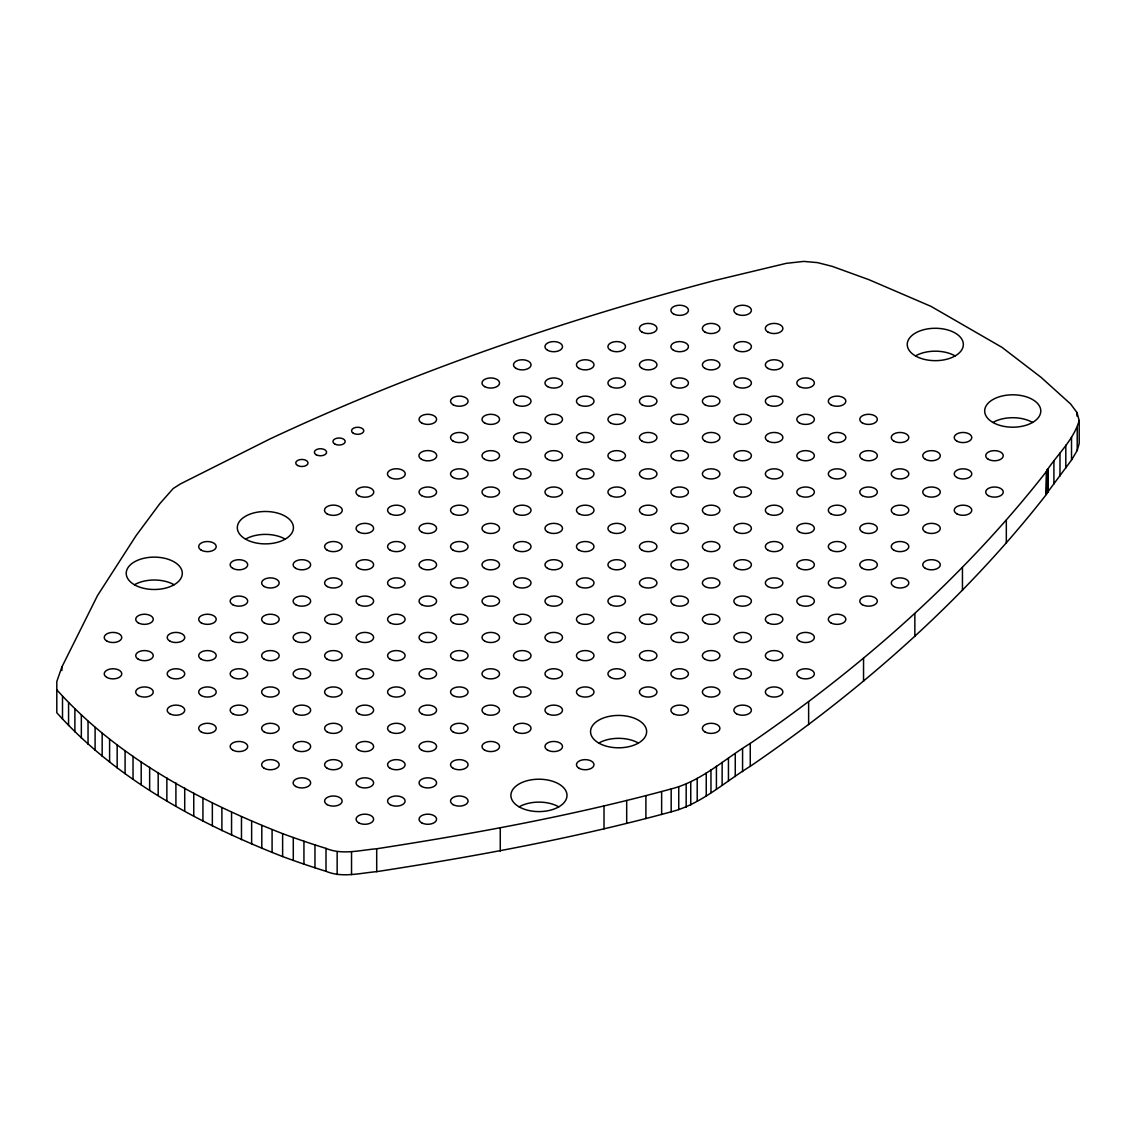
<?xml version="1.0" encoding="UTF-8"?>
<svg xmlns="http://www.w3.org/2000/svg" width="1136" height="1136" viewBox="0 0 1136 1136"><rect width="100%" height="100%" fill="white"/><g stroke="black" fill="none" stroke-linecap="round" stroke-linejoin="round"><path stroke-width="1.5" d="M1047.094 470.148L1046.852 493.478L1047.719 492.257L1047.719 469.211C1058.511 453.392 1073.747 439.348 1079.2 420.561L1076.971 412.538L1070.652 404.033L1041.144 377.408L1001.98 347.346L930.966 306.351L868.87 279.655L832.177 266.349L817.551 262.629L803.805 261.408L786.325 263.339L715.183 280.379C562.675 320.423 412.993 371.983 270.098 438.879L180.368 483.95L173.183 488.537L159.793 503.702L135.993 535.766L97.455 595.662L61.884 667.002L56.8 681.529L56.8 712.726C117.264 780.02 199.325 823.941 282.623 856.558C296.95 861.855 311.42 866.754 326.004 871.298C342.22 878.114 359.942 873.059 376.698 871.653C475.7 856.345 574.461 838.198 671.177 811.828C701.139 804.203 724.399 782.093 750.257 766.317C861.145 690.361 963.399 600.617 1046.355 494.472L1046.725 471.071M1047.719 492.115L1071.518 460.052L1077.212 450.467L1079.2 443.452L1079.2 420.561M56.8 689.822C117.264 757.116 199.325 801.05 282.623 833.654C296.95 838.95 311.42 843.863 326.004 848.393C342.22 855.209 359.942 850.154 376.698 848.762C475.7 833.441 574.461 815.293 671.177 788.938C701.139 781.298 724.399 759.189 750.257 743.427C861.145 667.471 963.399 577.713 1046.355 471.582L1046.483 471.355M1046.725 470.929L1047.719 469.353M1047.477 469.651L1047.477 492.541M1047.222 469.935L1047.349 492.754M1046.852 470.574L1046.483 494.117M1077.212 427.562L1077.212 450.467M1076.971 412.538L1076.971 416.06M1071.518 437.161L1071.518 460.052M1065.809 445.17L1065.809 468.075M1059.987 453.108L1059.987 476.012M1053.91 461.06L1053.91 483.95M1047.96 469.069L1047.96 491.973M1046.355 471.582L1046.355 494.472M1006.326 520.16L1006.326 543.065M962.448 567.531L962.448 590.436M914.849 613.625L914.849 636.515M863.545 658.411L863.545 681.316M808.633 701.707L808.633 724.598M750.257 743.427L750.257 766.317M742.575 748.723L742.575 771.614M735.262 753.651L735.262 776.555M728.446 758.166L728.446 781.057M722.127 762.384L722.127 785.288M716.418 766.246L716.418 789.151M710.966 769.683L710.966 792.587M706.251 772.835L706.251 795.725M697.206 778.345L697.206 801.235M690.759 782.065L690.759 804.97M686.172 784.28L686.172 807.185M678.746 786.708L678.746 809.613M671.177 788.938L671.177 811.828M661.635 791.579L661.635 814.484M645.901 795.654L645.901 818.559M626.689 800.454L626.689 823.359M604.011 805.964L604.011 828.868M500.266 828.215L500.266 851.12M376.698 848.762L376.698 871.653M351.535 851.688L351.535 874.592M337.151 851.688L337.151 874.592M326.004 848.393L326.004 871.298M314.97 844.886L314.97 867.79M303.937 841.236L303.937 864.141M293.287 837.516L293.287 860.421M282.623 833.654L282.623 856.558M272.086 829.578L272.086 852.483M261.805 825.503L261.805 848.393M251.638 821.2L251.638 844.105M241.471 816.77L241.471 839.674M231.559 812.339L231.559 835.23M221.889 807.753L221.889 830.657M212.347 802.953L212.347 825.858M202.932 798.097L202.932 820.987M193.759 793.226L193.759 816.131M184.714 788.143L184.714 811.047M175.91 782.917L175.91 805.822M166.864 777.848L166.864 800.738M158.188 772.551L158.188 795.441M149.64 767.325L149.64 790.216M141.205 761.887L141.205 784.777M133.026 756.306L133.026 779.197M125.088 750.726L125.088 773.616M117.164 745.003L117.164 767.893M109.596 739.195L109.596 762.1M102.169 733.331L102.169 756.235M95.097 727.395L95.097 750.3M88.04 721.317L88.04 744.208M81.338 715.155L81.338 738.059M74.891 709.006L74.891 731.896M68.572 702.63L68.572 725.535M62.508 696.269L62.508 719.159M61.884 667.002L61.884 670.524M915.474 355.923A28.045 16.188 0 0 0 962.391 348.667A28.045 16.188 0 0 0 928.041 328.829A28.045 16.188 0 0 0 915.474 355.923A28.045 16.188 0 0 1 955.135 355.923M992.907 422.45A28.045 16.188 0 0 0 1039.838 415.18A28.045 16.188 0 0 0 1005.488 395.356A28.045 16.188 0 0 0 992.907 422.45A28.045 16.188 0 0 1 1032.567 422.45M598.771 743.072A28.045 16.188 0 0 0 645.688 735.801A28.045 16.188 0 0 0 611.353 715.978A28.045 16.188 0 0 0 598.771 743.072A28.045 16.188 0 0 1 638.432 743.072M134.431 584.756A28.045 16.188 0 0 0 181.348 577.5A28.045 16.188 0 0 0 146.998 557.677A28.045 16.188 0 0 0 134.431 584.756A28.045 16.188 0 0 1 174.092 584.756M519.124 806.858A28.045 16.188 0 0 0 566.04 799.602A28.045 16.188 0 0 0 531.691 779.765A28.045 16.188 0 0 0 519.124 806.858A28.045 16.188 0 0 1 558.784 806.858M245.546 539.131A28.045 16.188 0 0 0 292.477 531.875A28.045 16.188 0 0 0 258.128 512.038A28.045 16.188 0 0 0 245.546 539.131A28.045 16.188 0 0 1 285.207 539.131M138.294 659.221A8.761 5.055 0 0 0 152.948 656.949A8.761 5.055 0 0 0 142.227 650.758A8.761 5.055 0 0 0 138.294 659.221M641.996 477.461A8.761 5.055 0 0 0 656.651 475.203A8.761 5.055 0 0 0 645.915 468.998A8.761 5.055 0 0 0 641.996 477.461M547.552 531.989A8.761 5.055 0 0 0 562.206 529.717A8.761 5.055 0 0 0 551.485 523.526A8.761 5.055 0 0 0 547.552 531.989M453.108 477.461A8.761 5.055 0 0 0 467.762 475.203A8.761 5.055 0 0 0 457.041 468.998A8.761 5.055 0 0 0 453.108 477.461M421.626 495.637A8.761 5.055 0 0 0 436.281 493.379A8.761 5.055 0 0 0 425.56 487.174A8.761 5.055 0 0 0 421.626 495.637M390.145 513.813A8.761 5.055 0 0 0 404.799 511.555A8.761 5.055 0 0 0 394.078 505.35A8.761 5.055 0 0 0 390.145 513.813M358.664 531.989A8.761 5.055 0 0 0 373.318 529.717A8.761 5.055 0 0 0 362.597 523.526A8.761 5.055 0 0 0 358.664 531.989M327.182 550.165A8.761 5.055 0 0 0 341.837 547.893A8.761 5.055 0 0 0 331.116 541.702A8.761 5.055 0 0 0 327.182 550.165M295.701 568.341A8.761 5.055 0 0 0 310.355 566.069A8.761 5.055 0 0 0 299.634 559.878A8.761 5.055 0 0 0 295.701 568.341M327.182 586.517A8.761 5.055 0 0 0 341.837 584.245A8.761 5.055 0 0 0 331.116 578.054A8.761 5.055 0 0 0 327.182 586.517M358.664 568.341A8.761 5.055 0 0 0 373.318 566.069A8.761 5.055 0 0 0 362.597 559.878A8.761 5.055 0 0 0 358.664 568.341M390.145 550.165A8.761 5.055 0 0 0 404.799 547.893A8.761 5.055 0 0 0 394.078 541.702A8.761 5.055 0 0 0 390.145 550.165M421.626 531.989A8.761 5.055 0 0 0 436.281 529.717A8.761 5.055 0 0 0 425.56 523.526A8.761 5.055 0 0 0 421.626 531.989M453.108 513.813A8.761 5.055 0 0 0 467.762 511.555A8.761 5.055 0 0 0 457.041 505.35A8.761 5.055 0 0 0 453.108 513.813M484.589 495.637A8.761 5.055 0 0 0 499.244 493.379A8.761 5.055 0 0 0 488.523 487.174A8.761 5.055 0 0 0 484.589 495.637M516.071 477.461A8.761 5.055 0 0 0 530.725 475.203A8.761 5.055 0 0 0 520.004 468.998A8.761 5.055 0 0 0 516.071 477.461M484.589 459.285A8.761 5.055 0 0 0 499.244 457.027A8.761 5.055 0 0 0 488.523 450.822A8.761 5.055 0 0 0 484.589 459.285M453.108 441.109A8.761 5.055 0 0 0 467.762 438.851A8.761 5.055 0 0 0 457.041 432.646A8.761 5.055 0 0 0 453.108 441.109M484.589 422.933A8.761 5.055 0 0 0 499.244 420.675A8.761 5.055 0 0 0 488.523 414.47A8.761 5.055 0 0 0 484.589 422.933M516.071 441.109A8.761 5.055 0 0 0 530.725 438.851A8.761 5.055 0 0 0 520.004 432.646A8.761 5.055 0 0 0 516.071 441.109M547.552 459.285A8.761 5.055 0 0 0 562.206 457.027A8.761 5.055 0 0 0 551.485 450.822A8.761 5.055 0 0 0 547.552 459.285M579.033 477.461A8.761 5.055 0 0 0 593.688 475.203A8.761 5.055 0 0 0 582.953 468.998A8.761 5.055 0 0 0 579.033 477.461M547.552 495.637A8.761 5.055 0 0 0 562.206 493.379A8.761 5.055 0 0 0 551.485 487.174A8.761 5.055 0 0 0 547.552 495.637M516.071 513.813A8.761 5.055 0 0 0 530.725 511.555A8.761 5.055 0 0 0 520.004 505.35A8.761 5.055 0 0 0 516.071 513.813M484.589 531.989A8.761 5.055 0 0 0 499.244 529.717A8.761 5.055 0 0 0 488.523 523.526A8.761 5.055 0 0 0 484.589 531.989M453.108 550.165A8.761 5.055 0 0 0 467.762 547.893A8.761 5.055 0 0 0 457.041 541.702A8.761 5.055 0 0 0 453.108 550.165M421.626 568.341A8.761 5.055 0 0 0 436.281 566.069A8.761 5.055 0 0 0 425.56 559.878A8.761 5.055 0 0 0 421.626 568.341M390.145 586.517A8.761 5.055 0 0 0 404.799 584.245A8.761 5.055 0 0 0 394.078 578.054A8.761 5.055 0 0 0 390.145 586.517M358.664 604.693A8.761 5.055 0 0 0 373.318 602.421A8.761 5.055 0 0 0 362.597 596.23A8.761 5.055 0 0 0 358.664 604.693M421.626 641.045A8.761 5.055 0 0 0 436.281 638.773A8.761 5.055 0 0 0 425.56 632.582A8.761 5.055 0 0 0 421.626 641.045M390.145 622.869A8.761 5.055 0 0 0 404.799 620.597A8.761 5.055 0 0 0 394.078 614.406A8.761 5.055 0 0 0 390.145 622.869M421.626 604.693A8.761 5.055 0 0 0 436.281 602.421A8.761 5.055 0 0 0 425.56 596.23A8.761 5.055 0 0 0 421.626 604.693M453.108 586.517A8.761 5.055 0 0 0 467.762 584.245A8.761 5.055 0 0 0 457.041 578.054A8.761 5.055 0 0 0 453.108 586.517M484.589 568.341A8.761 5.055 0 0 0 499.244 566.069A8.761 5.055 0 0 0 488.523 559.878A8.761 5.055 0 0 0 484.589 568.341M516.071 550.165A8.761 5.055 0 0 0 530.725 547.893A8.761 5.055 0 0 0 520.004 541.702A8.761 5.055 0 0 0 516.071 550.165M579.033 513.813A8.761 5.055 0 0 0 593.688 511.555A8.761 5.055 0 0 0 582.953 505.35A8.761 5.055 0 0 0 579.033 513.813M610.515 495.637A8.761 5.055 0 0 0 625.169 493.379A8.761 5.055 0 0 0 614.434 487.174A8.761 5.055 0 0 0 610.515 495.637M610.515 459.285A8.761 5.055 0 0 0 625.169 457.027A8.761 5.055 0 0 0 614.434 450.822A8.761 5.055 0 0 0 610.515 459.285M579.033 441.109A8.761 5.055 0 0 0 593.688 438.851A8.761 5.055 0 0 0 582.953 432.646A8.761 5.055 0 0 0 579.033 441.109M547.552 422.933A8.761 5.055 0 0 0 562.206 420.675A8.761 5.055 0 0 0 551.485 414.47A8.761 5.055 0 0 0 547.552 422.933M516.071 404.757A8.761 5.055 0 0 0 530.725 402.499A8.761 5.055 0 0 0 520.004 396.294A8.761 5.055 0 0 0 516.071 404.757M484.589 386.581A8.761 5.055 0 0 0 499.244 384.323A8.761 5.055 0 0 0 488.523 378.118A8.761 5.055 0 0 0 484.589 386.581M453.108 404.757A8.761 5.055 0 0 0 467.762 402.499A8.761 5.055 0 0 0 457.041 396.294A8.761 5.055 0 0 0 453.108 404.757M421.626 422.933A8.761 5.055 0 0 0 436.281 420.675A8.761 5.055 0 0 0 425.56 414.47A8.761 5.055 0 0 0 421.626 422.933M673.478 495.637A8.761 5.055 0 0 0 688.132 493.379A8.761 5.055 0 0 0 677.397 487.174A8.761 5.055 0 0 0 673.478 495.637M610.515 531.989A8.761 5.055 0 0 0 625.169 529.717A8.761 5.055 0 0 0 614.434 523.526A8.761 5.055 0 0 0 610.515 531.989M641.996 513.813A8.761 5.055 0 0 0 656.651 511.555A8.761 5.055 0 0 0 645.915 505.35A8.761 5.055 0 0 0 641.996 513.813M579.033 550.165A8.761 5.055 0 0 0 593.688 547.893A8.761 5.055 0 0 0 582.953 541.702A8.761 5.055 0 0 0 579.033 550.165M547.552 568.341A8.761 5.055 0 0 0 562.206 566.069A8.761 5.055 0 0 0 551.485 559.878A8.761 5.055 0 0 0 547.552 568.341M516.071 586.517A8.761 5.055 0 0 0 530.725 584.245A8.761 5.055 0 0 0 520.004 578.054A8.761 5.055 0 0 0 516.071 586.517M484.589 604.693A8.761 5.055 0 0 0 499.244 602.421A8.761 5.055 0 0 0 488.523 596.23A8.761 5.055 0 0 0 484.589 604.693M453.108 622.869A8.761 5.055 0 0 0 467.762 620.597A8.761 5.055 0 0 0 457.041 614.406A8.761 5.055 0 0 0 453.108 622.869M453.108 659.221A8.761 5.055 0 0 0 467.762 656.949A8.761 5.055 0 0 0 457.041 650.758A8.761 5.055 0 0 0 453.108 659.221M484.589 641.045A8.761 5.055 0 0 0 499.244 638.773A8.761 5.055 0 0 0 488.523 632.582A8.761 5.055 0 0 0 484.589 641.045M516.071 622.869A8.761 5.055 0 0 0 530.725 620.597A8.761 5.055 0 0 0 520.004 614.406A8.761 5.055 0 0 0 516.071 622.869M547.552 604.693A8.761 5.055 0 0 0 562.206 602.421A8.761 5.055 0 0 0 551.485 596.23A8.761 5.055 0 0 0 547.552 604.693M579.033 586.517A8.761 5.055 0 0 0 593.688 584.245A8.761 5.055 0 0 0 582.953 578.054A8.761 5.055 0 0 0 579.033 586.517M641.996 550.165A8.761 5.055 0 0 0 656.651 547.893A8.761 5.055 0 0 0 645.915 541.702A8.761 5.055 0 0 0 641.996 550.165M673.478 531.989A8.761 5.055 0 0 0 688.132 529.717A8.761 5.055 0 0 0 677.397 523.526A8.761 5.055 0 0 0 673.478 531.989M704.959 513.813A8.761 5.055 0 0 0 719.613 511.555A8.761 5.055 0 0 0 708.878 505.35A8.761 5.055 0 0 0 704.959 513.813M736.44 531.989A8.761 5.055 0 0 0 751.095 529.717A8.761 5.055 0 0 0 740.36 523.526A8.761 5.055 0 0 0 736.44 531.989M704.959 550.165A8.761 5.055 0 0 0 719.613 547.893A8.761 5.055 0 0 0 708.878 541.702A8.761 5.055 0 0 0 704.959 550.165M673.478 568.341A8.761 5.055 0 0 0 688.132 566.069A8.761 5.055 0 0 0 677.397 559.878A8.761 5.055 0 0 0 673.478 568.341M610.515 568.341A8.761 5.055 0 0 0 625.169 566.069A8.761 5.055 0 0 0 614.434 559.878A8.761 5.055 0 0 0 610.515 568.341M641.996 586.517A8.761 5.055 0 0 0 656.651 584.245A8.761 5.055 0 0 0 645.915 578.054A8.761 5.055 0 0 0 641.996 586.517M610.515 604.693A8.761 5.055 0 0 0 625.169 602.421A8.761 5.055 0 0 0 614.434 596.23A8.761 5.055 0 0 0 610.515 604.693M579.033 622.869A8.761 5.055 0 0 0 593.688 620.597A8.761 5.055 0 0 0 582.953 614.406A8.761 5.055 0 0 0 579.033 622.869M547.552 641.045A8.761 5.055 0 0 0 562.206 638.773A8.761 5.055 0 0 0 551.485 632.582A8.761 5.055 0 0 0 547.552 641.045M516.071 659.221A8.761 5.055 0 0 0 530.725 656.949A8.761 5.055 0 0 0 520.004 650.758A8.761 5.055 0 0 0 516.071 659.221M484.589 677.397A8.761 5.055 0 0 0 499.244 675.125A8.761 5.055 0 0 0 488.523 668.934A8.761 5.055 0 0 0 484.589 677.397M547.552 713.749A8.761 5.055 0 0 0 562.206 711.477A8.761 5.055 0 0 0 551.485 705.286A8.761 5.055 0 0 0 547.552 713.749M516.071 695.573A8.761 5.055 0 0 0 530.725 693.301A8.761 5.055 0 0 0 520.004 687.11A8.761 5.055 0 0 0 516.071 695.573M547.552 677.397A8.761 5.055 0 0 0 562.206 675.125A8.761 5.055 0 0 0 551.485 668.934A8.761 5.055 0 0 0 547.552 677.397M579.033 659.221A8.761 5.055 0 0 0 593.688 656.949A8.761 5.055 0 0 0 582.953 650.758A8.761 5.055 0 0 0 579.033 659.221M610.515 641.045A8.761 5.055 0 0 0 625.169 638.773A8.761 5.055 0 0 0 614.434 632.582A8.761 5.055 0 0 0 610.515 641.045M641.996 622.869A8.761 5.055 0 0 0 656.651 620.597A8.761 5.055 0 0 0 645.915 614.406A8.761 5.055 0 0 0 641.996 622.869M673.478 604.693A8.761 5.055 0 0 0 688.132 602.421A8.761 5.055 0 0 0 677.397 596.23A8.761 5.055 0 0 0 673.478 604.693M704.959 586.517A8.761 5.055 0 0 0 719.613 584.245A8.761 5.055 0 0 0 708.878 578.054A8.761 5.055 0 0 0 704.959 586.517M736.44 568.341A8.761 5.055 0 0 0 751.095 566.069A8.761 5.055 0 0 0 740.36 559.878A8.761 5.055 0 0 0 736.44 568.341M767.922 550.165A8.761 5.055 0 0 0 782.576 547.893A8.761 5.055 0 0 0 771.841 541.702A8.761 5.055 0 0 0 767.922 550.165M799.403 568.341A8.761 5.055 0 0 0 814.058 566.069A8.761 5.055 0 0 0 803.322 559.878A8.761 5.055 0 0 0 799.403 568.341M767.922 586.517A8.761 5.055 0 0 0 782.576 584.245A8.761 5.055 0 0 0 771.841 578.054A8.761 5.055 0 0 0 767.922 586.517M736.44 604.693A8.761 5.055 0 0 0 751.095 602.421A8.761 5.055 0 0 0 740.36 596.23A8.761 5.055 0 0 0 736.44 604.693M673.478 641.045A8.761 5.055 0 0 0 688.132 638.773A8.761 5.055 0 0 0 677.397 632.582A8.761 5.055 0 0 0 673.478 641.045M641.996 659.221A8.761 5.055 0 0 0 656.651 656.949A8.761 5.055 0 0 0 645.915 650.758A8.761 5.055 0 0 0 641.996 659.221M610.515 677.397A8.761 5.055 0 0 0 625.169 675.125A8.761 5.055 0 0 0 614.434 668.934A8.761 5.055 0 0 0 610.515 677.397M579.033 695.573A8.761 5.055 0 0 0 593.688 693.301A8.761 5.055 0 0 0 582.953 687.11A8.761 5.055 0 0 0 579.033 695.573M704.959 622.869A8.761 5.055 0 0 0 719.613 620.597A8.761 5.055 0 0 0 708.878 614.406A8.761 5.055 0 0 0 704.959 622.869M830.885 586.517A8.761 5.055 0 0 0 845.539 584.245A8.761 5.055 0 0 0 834.804 578.054A8.761 5.055 0 0 0 830.885 586.517M799.403 604.693A8.761 5.055 0 0 0 814.058 602.421A8.761 5.055 0 0 0 803.322 596.23A8.761 5.055 0 0 0 799.403 604.693M767.922 622.869A8.761 5.055 0 0 0 782.576 620.597A8.761 5.055 0 0 0 771.841 614.406A8.761 5.055 0 0 0 767.922 622.869M736.44 641.045A8.761 5.055 0 0 0 751.095 638.773A8.761 5.055 0 0 0 740.36 632.582A8.761 5.055 0 0 0 736.44 641.045M704.959 659.221A8.761 5.055 0 0 0 719.613 656.949A8.761 5.055 0 0 0 708.878 650.758A8.761 5.055 0 0 0 704.959 659.221M673.478 677.397A8.761 5.055 0 0 0 688.132 675.125A8.761 5.055 0 0 0 677.397 668.934A8.761 5.055 0 0 0 673.478 677.397M641.996 695.573A8.761 5.055 0 0 0 656.651 693.301A8.761 5.055 0 0 0 645.915 687.11A8.761 5.055 0 0 0 641.996 695.573M673.478 713.749A8.761 5.055 0 0 0 688.132 711.477A8.761 5.055 0 0 0 677.397 705.286A8.761 5.055 0 0 0 673.478 713.749M704.959 695.573A8.761 5.055 0 0 0 719.613 693.301A8.761 5.055 0 0 0 708.878 687.11A8.761 5.055 0 0 0 704.959 695.573M736.44 677.397A8.761 5.055 0 0 0 751.095 675.125A8.761 5.055 0 0 0 740.36 668.934A8.761 5.055 0 0 0 736.44 677.397M767.922 659.221A8.761 5.055 0 0 0 782.576 656.949A8.761 5.055 0 0 0 771.841 650.758A8.761 5.055 0 0 0 767.922 659.221M799.403 641.045A8.761 5.055 0 0 0 814.058 638.773A8.761 5.055 0 0 0 803.322 632.582A8.761 5.055 0 0 0 799.403 641.045M830.885 622.869A8.761 5.055 0 0 0 845.539 620.597A8.761 5.055 0 0 0 834.804 614.406A8.761 5.055 0 0 0 830.885 622.869M862.366 604.693A8.761 5.055 0 0 0 877.02 602.421A8.761 5.055 0 0 0 866.285 596.23A8.761 5.055 0 0 0 862.366 604.693M799.403 677.397A8.761 5.055 0 0 0 814.058 675.125A8.761 5.055 0 0 0 803.322 668.934A8.761 5.055 0 0 0 799.403 677.397M767.922 695.573A8.761 5.055 0 0 0 782.576 693.301A8.761 5.055 0 0 0 771.841 687.11A8.761 5.055 0 0 0 767.922 695.573M736.44 713.749A8.761 5.055 0 0 0 751.095 711.477A8.761 5.055 0 0 0 740.36 705.286A8.761 5.055 0 0 0 736.44 713.749M704.959 731.925A8.761 5.055 0 0 0 719.613 729.653A8.761 5.055 0 0 0 708.878 723.462A8.761 5.055 0 0 0 704.959 731.925M516.071 731.925A8.761 5.055 0 0 0 530.725 729.653A8.761 5.055 0 0 0 520.004 723.462A8.761 5.055 0 0 0 516.071 731.925M484.589 750.101A8.761 5.055 0 0 0 499.244 747.829A8.761 5.055 0 0 0 488.523 741.638A8.761 5.055 0 0 0 484.589 750.101M453.108 768.277A8.761 5.055 0 0 0 467.762 766.005A8.761 5.055 0 0 0 457.041 759.814A8.761 5.055 0 0 0 453.108 768.277M421.626 786.453A8.761 5.055 0 0 0 436.281 784.181A8.761 5.055 0 0 0 425.56 777.99A8.761 5.055 0 0 0 421.626 786.453M484.589 713.749A8.761 5.055 0 0 0 499.244 711.477A8.761 5.055 0 0 0 488.523 705.286A8.761 5.055 0 0 0 484.589 713.749M421.626 677.397A8.761 5.055 0 0 0 436.281 675.125A8.761 5.055 0 0 0 425.56 668.934A8.761 5.055 0 0 0 421.626 677.397M453.108 695.573A8.761 5.055 0 0 0 467.762 693.301A8.761 5.055 0 0 0 457.041 687.11A8.761 5.055 0 0 0 453.108 695.573M390.145 659.221A8.761 5.055 0 0 0 404.799 656.949A8.761 5.055 0 0 0 394.078 650.758A8.761 5.055 0 0 0 390.145 659.221M358.664 641.045A8.761 5.055 0 0 0 373.318 638.773A8.761 5.055 0 0 0 362.597 632.582A8.761 5.055 0 0 0 358.664 641.045M327.182 622.869A8.761 5.055 0 0 0 341.837 620.597A8.761 5.055 0 0 0 331.116 614.406A8.761 5.055 0 0 0 327.182 622.869M295.701 604.693A8.761 5.055 0 0 0 310.355 602.421A8.761 5.055 0 0 0 299.634 596.23A8.761 5.055 0 0 0 295.701 604.693M264.219 586.517A8.761 5.055 0 0 0 278.874 584.245A8.761 5.055 0 0 0 268.153 578.054A8.761 5.055 0 0 0 264.219 586.517M232.738 604.693A8.761 5.055 0 0 0 247.392 602.421A8.761 5.055 0 0 0 236.671 596.23A8.761 5.055 0 0 0 232.738 604.693M201.257 622.869A8.761 5.055 0 0 0 215.911 620.597A8.761 5.055 0 0 0 205.19 614.406A8.761 5.055 0 0 0 201.257 622.869M169.775 641.045A8.761 5.055 0 0 0 184.43 638.773A8.761 5.055 0 0 0 173.709 632.582A8.761 5.055 0 0 0 169.775 641.045M201.257 659.221A8.761 5.055 0 0 0 215.911 656.949A8.761 5.055 0 0 0 205.19 650.758A8.761 5.055 0 0 0 201.257 659.221M232.738 641.045A8.761 5.055 0 0 0 247.392 638.773A8.761 5.055 0 0 0 236.671 632.582A8.761 5.055 0 0 0 232.738 641.045M264.219 622.869A8.761 5.055 0 0 0 278.874 620.597A8.761 5.055 0 0 0 268.153 614.406A8.761 5.055 0 0 0 264.219 622.869M295.701 641.045A8.761 5.055 0 0 0 310.355 638.773A8.761 5.055 0 0 0 299.634 632.582A8.761 5.055 0 0 0 295.701 641.045M358.664 677.397A8.761 5.055 0 0 0 373.318 675.125A8.761 5.055 0 0 0 362.597 668.934A8.761 5.055 0 0 0 358.664 677.397M327.182 659.221A8.761 5.055 0 0 0 341.837 656.949A8.761 5.055 0 0 0 331.116 650.758A8.761 5.055 0 0 0 327.182 659.221M390.145 695.573A8.761 5.055 0 0 0 404.799 693.301A8.761 5.055 0 0 0 394.078 687.11A8.761 5.055 0 0 0 390.145 695.573M421.626 713.749A8.761 5.055 0 0 0 436.281 711.477A8.761 5.055 0 0 0 425.56 705.286A8.761 5.055 0 0 0 421.626 713.749M453.108 731.925A8.761 5.055 0 0 0 467.762 729.653A8.761 5.055 0 0 0 457.041 723.462A8.761 5.055 0 0 0 453.108 731.925M421.626 750.101A8.761 5.055 0 0 0 436.281 747.829A8.761 5.055 0 0 0 425.56 741.638A8.761 5.055 0 0 0 421.626 750.101M390.145 731.925A8.761 5.055 0 0 0 404.799 729.653A8.761 5.055 0 0 0 394.078 723.462A8.761 5.055 0 0 0 390.145 731.925M358.664 713.749A8.761 5.055 0 0 0 373.318 711.477A8.761 5.055 0 0 0 362.597 705.286A8.761 5.055 0 0 0 358.664 713.749M327.182 695.573A8.761 5.055 0 0 0 341.837 693.301A8.761 5.055 0 0 0 331.116 687.11A8.761 5.055 0 0 0 327.182 695.573M295.701 677.397A8.761 5.055 0 0 0 310.355 675.125A8.761 5.055 0 0 0 299.634 668.934A8.761 5.055 0 0 0 295.701 677.397M264.219 659.221A8.761 5.055 0 0 0 278.874 656.949A8.761 5.055 0 0 0 268.153 650.758A8.761 5.055 0 0 0 264.219 659.221M232.738 677.397A8.761 5.055 0 0 0 247.392 675.125A8.761 5.055 0 0 0 236.671 668.934A8.761 5.055 0 0 0 232.738 677.397M295.701 713.749A8.761 5.055 0 0 0 310.355 711.477A8.761 5.055 0 0 0 299.634 705.286A8.761 5.055 0 0 0 295.701 713.749M264.219 695.573A8.761 5.055 0 0 0 278.874 693.301A8.761 5.055 0 0 0 268.153 687.11A8.761 5.055 0 0 0 264.219 695.573M327.182 731.925A8.761 5.055 0 0 0 341.837 729.653A8.761 5.055 0 0 0 331.116 723.462A8.761 5.055 0 0 0 327.182 731.925M358.664 750.101A8.761 5.055 0 0 0 373.318 747.829A8.761 5.055 0 0 0 362.597 741.638A8.761 5.055 0 0 0 358.664 750.101M390.145 768.277A8.761 5.055 0 0 0 404.799 766.005A8.761 5.055 0 0 0 394.078 759.814A8.761 5.055 0 0 0 390.145 768.277M390.145 804.629A8.761 5.055 0 0 0 404.799 802.357A8.761 5.055 0 0 0 394.078 796.166A8.761 5.055 0 0 0 390.145 804.629M358.664 822.805A8.761 5.055 0 0 0 373.318 820.533A8.761 5.055 0 0 0 362.597 814.342A8.761 5.055 0 0 0 358.664 822.805M327.182 804.629A8.761 5.055 0 0 0 341.837 802.357A8.761 5.055 0 0 0 331.116 796.166A8.761 5.055 0 0 0 327.182 804.629M295.701 786.453A8.761 5.055 0 0 0 310.355 784.181A8.761 5.055 0 0 0 299.634 777.99A8.761 5.055 0 0 0 295.701 786.453M232.738 750.101A8.761 5.055 0 0 0 247.392 747.829A8.761 5.055 0 0 0 236.671 741.638A8.761 5.055 0 0 0 232.738 750.101M169.775 713.749A8.761 5.055 0 0 0 184.43 711.477A8.761 5.055 0 0 0 173.709 705.286A8.761 5.055 0 0 0 169.775 713.749M138.294 695.573A8.761 5.055 0 0 0 152.948 693.301A8.761 5.055 0 0 0 142.227 687.11A8.761 5.055 0 0 0 138.294 695.573M106.812 677.397A8.761 5.055 0 0 0 121.467 675.125A8.761 5.055 0 0 0 110.746 668.934A8.761 5.055 0 0 0 106.812 677.397M169.775 677.397A8.761 5.055 0 0 0 184.43 675.125A8.761 5.055 0 0 0 173.709 668.934A8.761 5.055 0 0 0 169.775 677.397M201.257 695.573A8.761 5.055 0 0 0 215.911 693.301A8.761 5.055 0 0 0 205.19 687.11A8.761 5.055 0 0 0 201.257 695.573M232.738 713.749A8.761 5.055 0 0 0 247.392 711.477A8.761 5.055 0 0 0 236.671 705.286A8.761 5.055 0 0 0 232.738 713.749M264.219 731.925A8.761 5.055 0 0 0 278.874 729.653A8.761 5.055 0 0 0 268.153 723.462A8.761 5.055 0 0 0 264.219 731.925M295.701 750.101A8.761 5.055 0 0 0 310.355 747.829A8.761 5.055 0 0 0 299.634 741.638A8.761 5.055 0 0 0 295.701 750.101M327.182 768.277A8.761 5.055 0 0 0 341.837 766.005A8.761 5.055 0 0 0 331.116 759.814A8.761 5.055 0 0 0 327.182 768.277M358.664 786.453A8.761 5.055 0 0 0 373.318 784.181A8.761 5.055 0 0 0 362.597 777.99A8.761 5.055 0 0 0 358.664 786.453M264.219 768.277A8.761 5.055 0 0 0 278.874 766.005A8.761 5.055 0 0 0 268.153 759.814A8.761 5.055 0 0 0 264.219 768.277M201.257 731.925A8.761 5.055 0 0 0 215.911 729.653A8.761 5.055 0 0 0 205.19 723.462A8.761 5.055 0 0 0 201.257 731.925M106.812 641.045A8.761 5.055 0 0 0 121.467 638.773A8.761 5.055 0 0 0 110.746 632.582A8.761 5.055 0 0 0 106.812 641.045M138.294 622.869A8.761 5.055 0 0 0 152.948 620.597A8.761 5.055 0 0 0 142.227 614.406A8.761 5.055 0 0 0 138.294 622.869M232.738 568.341A8.761 5.055 0 0 0 247.392 566.069A8.761 5.055 0 0 0 236.671 559.878A8.761 5.055 0 0 0 232.738 568.341M547.552 750.101A8.761 5.055 0 0 0 562.206 747.829A8.761 5.055 0 0 0 551.485 741.638A8.761 5.055 0 0 0 547.552 750.101M453.108 804.629A8.761 5.055 0 0 0 467.762 802.357A8.761 5.055 0 0 0 457.041 796.166A8.761 5.055 0 0 0 453.108 804.629M421.626 822.805A8.761 5.055 0 0 0 436.281 820.533A8.761 5.055 0 0 0 425.56 814.342A8.761 5.055 0 0 0 421.626 822.805M516.071 368.405A8.761 5.055 0 0 0 530.725 366.147A8.761 5.055 0 0 0 520.004 359.942A8.761 5.055 0 0 0 516.071 368.405M547.552 386.581A8.761 5.055 0 0 0 562.206 384.323A8.761 5.055 0 0 0 551.485 378.118A8.761 5.055 0 0 0 547.552 386.581M579.033 404.757A8.761 5.055 0 0 0 593.688 402.499A8.761 5.055 0 0 0 582.953 396.294A8.761 5.055 0 0 0 579.033 404.757M610.515 422.933A8.761 5.055 0 0 0 625.169 420.675A8.761 5.055 0 0 0 614.434 414.47A8.761 5.055 0 0 0 610.515 422.933M641.996 441.109A8.761 5.055 0 0 0 656.651 438.851A8.761 5.055 0 0 0 645.915 432.646A8.761 5.055 0 0 0 641.996 441.109M673.478 459.285A8.761 5.055 0 0 0 688.132 457.027A8.761 5.055 0 0 0 677.397 450.822A8.761 5.055 0 0 0 673.478 459.285M704.959 477.461A8.761 5.055 0 0 0 719.613 475.203A8.761 5.055 0 0 0 708.878 468.998A8.761 5.055 0 0 0 704.959 477.461M736.44 495.637A8.761 5.055 0 0 0 751.095 493.379A8.761 5.055 0 0 0 740.36 487.174A8.761 5.055 0 0 0 736.44 495.637M767.922 513.813A8.761 5.055 0 0 0 782.576 511.555A8.761 5.055 0 0 0 771.841 505.35A8.761 5.055 0 0 0 767.922 513.813M799.403 531.989A8.761 5.055 0 0 0 814.058 529.717A8.761 5.055 0 0 0 803.322 523.526A8.761 5.055 0 0 0 799.403 531.989M830.885 550.165A8.761 5.055 0 0 0 845.539 547.893A8.761 5.055 0 0 0 834.804 541.702A8.761 5.055 0 0 0 830.885 550.165M862.366 568.341A8.761 5.055 0 0 0 877.02 566.069A8.761 5.055 0 0 0 866.285 559.878A8.761 5.055 0 0 0 862.366 568.341M893.847 586.517A8.761 5.055 0 0 0 908.502 584.245A8.761 5.055 0 0 0 897.767 578.054A8.761 5.055 0 0 0 893.847 586.517M925.329 568.341A8.761 5.055 0 0 0 939.983 566.069A8.761 5.055 0 0 0 929.248 559.878A8.761 5.055 0 0 0 925.329 568.341M893.847 550.165A8.761 5.055 0 0 0 908.502 547.893A8.761 5.055 0 0 0 897.767 541.702A8.761 5.055 0 0 0 893.847 550.165M862.366 531.989A8.761 5.055 0 0 0 877.02 529.717A8.761 5.055 0 0 0 866.285 523.526A8.761 5.055 0 0 0 862.366 531.989M830.885 513.813A8.761 5.055 0 0 0 845.539 511.555A8.761 5.055 0 0 0 834.804 505.35A8.761 5.055 0 0 0 830.885 513.813M799.403 495.637A8.761 5.055 0 0 0 814.058 493.379A8.761 5.055 0 0 0 803.322 487.174A8.761 5.055 0 0 0 799.403 495.637M767.922 477.461A8.761 5.055 0 0 0 782.576 475.203A8.761 5.055 0 0 0 771.841 468.998A8.761 5.055 0 0 0 767.922 477.461M736.44 459.285A8.761 5.055 0 0 0 751.095 457.027A8.761 5.055 0 0 0 740.36 450.822A8.761 5.055 0 0 0 736.44 459.285M704.959 441.109A8.761 5.055 0 0 0 719.613 438.851A8.761 5.055 0 0 0 708.878 432.646A8.761 5.055 0 0 0 704.959 441.109M673.478 422.933A8.761 5.055 0 0 0 688.132 420.675A8.761 5.055 0 0 0 677.397 414.47A8.761 5.055 0 0 0 673.478 422.933M641.996 404.757A8.761 5.055 0 0 0 656.651 402.499A8.761 5.055 0 0 0 645.915 396.294A8.761 5.055 0 0 0 641.996 404.757M610.515 386.581A8.761 5.055 0 0 0 625.169 384.323A8.761 5.055 0 0 0 614.434 378.118A8.761 5.055 0 0 0 610.515 386.581M579.033 368.405A8.761 5.055 0 0 0 593.688 366.147A8.761 5.055 0 0 0 582.953 359.942A8.761 5.055 0 0 0 579.033 368.405M547.552 350.243A8.761 5.055 0 0 0 562.206 347.971A8.761 5.055 0 0 0 551.485 341.766A8.761 5.055 0 0 0 547.552 350.243M610.515 350.243A8.761 5.055 0 0 0 625.169 347.971A8.761 5.055 0 0 0 614.434 341.766A8.761 5.055 0 0 0 610.515 350.243M641.996 368.405A8.761 5.055 0 0 0 656.651 366.147A8.761 5.055 0 0 0 645.915 359.942A8.761 5.055 0 0 0 641.996 368.405M673.478 386.581A8.761 5.055 0 0 0 688.132 384.323A8.761 5.055 0 0 0 677.397 378.118A8.761 5.055 0 0 0 673.478 386.581M704.959 404.757A8.761 5.055 0 0 0 719.613 402.499A8.761 5.055 0 0 0 708.878 396.294A8.761 5.055 0 0 0 704.959 404.757M736.44 422.933A8.761 5.055 0 0 0 751.095 420.675A8.761 5.055 0 0 0 740.36 414.47A8.761 5.055 0 0 0 736.44 422.933M767.922 441.109A8.761 5.055 0 0 0 782.576 438.851A8.761 5.055 0 0 0 771.841 432.646A8.761 5.055 0 0 0 767.922 441.109M799.403 459.285A8.761 5.055 0 0 0 814.058 457.027A8.761 5.055 0 0 0 803.322 450.822A8.761 5.055 0 0 0 799.403 459.285M830.885 477.461A8.761 5.055 0 0 0 845.539 475.203A8.761 5.055 0 0 0 834.804 468.998A8.761 5.055 0 0 0 830.885 477.461M862.366 495.637A8.761 5.055 0 0 0 877.02 493.379A8.761 5.055 0 0 0 866.285 487.174A8.761 5.055 0 0 0 862.366 495.637M893.847 513.813A8.761 5.055 0 0 0 908.502 511.555A8.761 5.055 0 0 0 897.767 505.35A8.761 5.055 0 0 0 893.847 513.813M925.329 531.989A8.761 5.055 0 0 0 939.983 529.717A8.761 5.055 0 0 0 929.248 523.526A8.761 5.055 0 0 0 925.329 531.989M956.81 513.813A8.761 5.055 0 0 0 971.465 511.555A8.761 5.055 0 0 0 960.729 505.35A8.761 5.055 0 0 0 956.81 513.813M988.292 495.637A8.761 5.055 0 0 0 1002.946 493.379A8.761 5.055 0 0 0 992.211 487.174A8.761 5.055 0 0 0 988.292 495.637M925.329 495.637A8.761 5.055 0 0 0 939.983 493.379A8.761 5.055 0 0 0 929.248 487.174A8.761 5.055 0 0 0 925.329 495.637M956.81 477.461A8.761 5.055 0 0 0 971.465 475.203A8.761 5.055 0 0 0 960.729 468.998A8.761 5.055 0 0 0 956.81 477.461M925.329 459.285A8.761 5.055 0 0 0 939.983 457.027A8.761 5.055 0 0 0 929.248 450.822A8.761 5.055 0 0 0 925.329 459.285M893.847 477.461A8.761 5.055 0 0 0 908.502 475.203A8.761 5.055 0 0 0 897.767 468.998A8.761 5.055 0 0 0 893.847 477.461M862.366 459.285A8.761 5.055 0 0 0 877.02 457.027A8.761 5.055 0 0 0 866.285 450.822A8.761 5.055 0 0 0 862.366 459.285M893.847 441.109A8.761 5.055 0 0 0 908.502 438.851A8.761 5.055 0 0 0 897.767 432.646A8.761 5.055 0 0 0 893.847 441.109M862.366 422.933A8.761 5.055 0 0 0 877.02 420.675A8.761 5.055 0 0 0 866.285 414.47A8.761 5.055 0 0 0 862.366 422.933M830.885 441.109A8.761 5.055 0 0 0 845.539 438.851A8.761 5.055 0 0 0 834.804 432.646A8.761 5.055 0 0 0 830.885 441.109M799.403 422.933A8.761 5.055 0 0 0 814.058 420.675A8.761 5.055 0 0 0 803.322 414.47A8.761 5.055 0 0 0 799.403 422.933M830.885 404.757A8.761 5.055 0 0 0 845.539 402.499A8.761 5.055 0 0 0 834.804 396.294A8.761 5.055 0 0 0 830.885 404.757M799.403 386.581A8.761 5.055 0 0 0 814.058 384.323A8.761 5.055 0 0 0 803.322 378.118A8.761 5.055 0 0 0 799.403 386.581M767.922 404.757A8.761 5.055 0 0 0 782.576 402.499A8.761 5.055 0 0 0 771.841 396.294A8.761 5.055 0 0 0 767.922 404.757M736.44 386.581A8.761 5.055 0 0 0 751.095 384.323A8.761 5.055 0 0 0 740.36 378.118A8.761 5.055 0 0 0 736.44 386.581M767.922 368.405A8.761 5.055 0 0 0 782.576 366.147A8.761 5.055 0 0 0 771.841 359.942A8.761 5.055 0 0 0 767.922 368.405M736.44 350.243A8.761 5.055 0 0 0 751.095 347.971A8.761 5.055 0 0 0 740.36 341.766A8.761 5.055 0 0 0 736.44 350.243M704.959 368.405A8.761 5.055 0 0 0 719.613 366.147A8.761 5.055 0 0 0 708.878 359.942A8.761 5.055 0 0 0 704.959 368.405M673.478 350.243A8.761 5.055 0 0 0 688.132 347.971A8.761 5.055 0 0 0 677.397 341.766A8.761 5.055 0 0 0 673.478 350.243M704.959 332.067A8.761 5.055 0 0 0 719.613 329.795A8.761 5.055 0 0 0 708.878 323.59A8.761 5.055 0 0 0 704.959 332.067M673.478 313.891A8.761 5.055 0 0 0 688.132 311.619A8.761 5.055 0 0 0 677.397 305.414A8.761 5.055 0 0 0 673.478 313.891M641.996 332.067A8.761 5.055 0 0 0 656.651 329.795A8.761 5.055 0 0 0 645.915 323.59A8.761 5.055 0 0 0 641.996 332.067M736.44 313.891A8.761 5.055 0 0 0 751.095 311.619A8.761 5.055 0 0 0 740.36 305.414A8.761 5.055 0 0 0 736.44 313.891M767.922 332.067A8.761 5.055 0 0 0 782.576 329.795A8.761 5.055 0 0 0 771.841 323.59A8.761 5.055 0 0 0 767.922 332.067M956.81 441.109A8.761 5.055 0 0 0 971.465 438.851A8.761 5.055 0 0 0 960.729 432.646A8.761 5.055 0 0 0 956.81 441.109M988.292 459.285A8.761 5.055 0 0 0 1002.946 457.027A8.761 5.055 0 0 0 992.211 450.822A8.761 5.055 0 0 0 988.292 459.285M579.033 768.277A8.761 5.055 0 0 0 593.688 766.005A8.761 5.055 0 0 0 582.953 759.814A8.761 5.055 0 0 0 579.033 768.277M201.257 550.165A8.761 5.055 0 0 0 215.911 547.893A8.761 5.055 0 0 0 205.19 541.702A8.761 5.055 0 0 0 201.257 550.165M327.083 513.87A8.903 5.14 0 0 0 341.979 511.569A8.903 5.14 0 0 0 331.073 505.279A8.903 5.14 0 0 0 327.083 513.87M358.564 495.694A8.903 5.14 0 0 0 373.46 493.393A8.903 5.14 0 0 0 362.554 487.103A8.903 5.14 0 0 0 358.564 495.694M390.046 477.518A8.903 5.14 0 0 0 404.941 475.217A8.903 5.14 0 0 0 394.036 468.927A8.903 5.14 0 0 0 390.046 477.518M421.527 459.342A8.903 5.14 0 0 0 436.423 457.041A8.903 5.14 0 0 0 425.517 450.751A8.903 5.14 0 0 0 421.527 459.342M297.561 465.49A6.134 3.536 0 0 0 307.828 463.9A6.134 3.536 0 0 0 300.302 459.555A6.134 3.536 0 0 0 297.561 465.49M316.149 454.755A6.134 3.536 0 0 0 326.415 453.165A6.134 3.536 0 0 0 318.904 448.834A6.134 3.536 0 0 0 316.149 454.755M334.737 444.02A6.134 3.536 0 0 0 345.003 442.429A6.134 3.536 0 0 0 337.491 438.098A6.134 3.536 0 0 0 334.737 444.02M353.339 433.285A6.134 3.536 0 0 0 363.591 431.694A6.134 3.536 0 0 0 356.079 427.363A6.134 3.536 0 0 0 353.339 433.285"/></g></svg>
